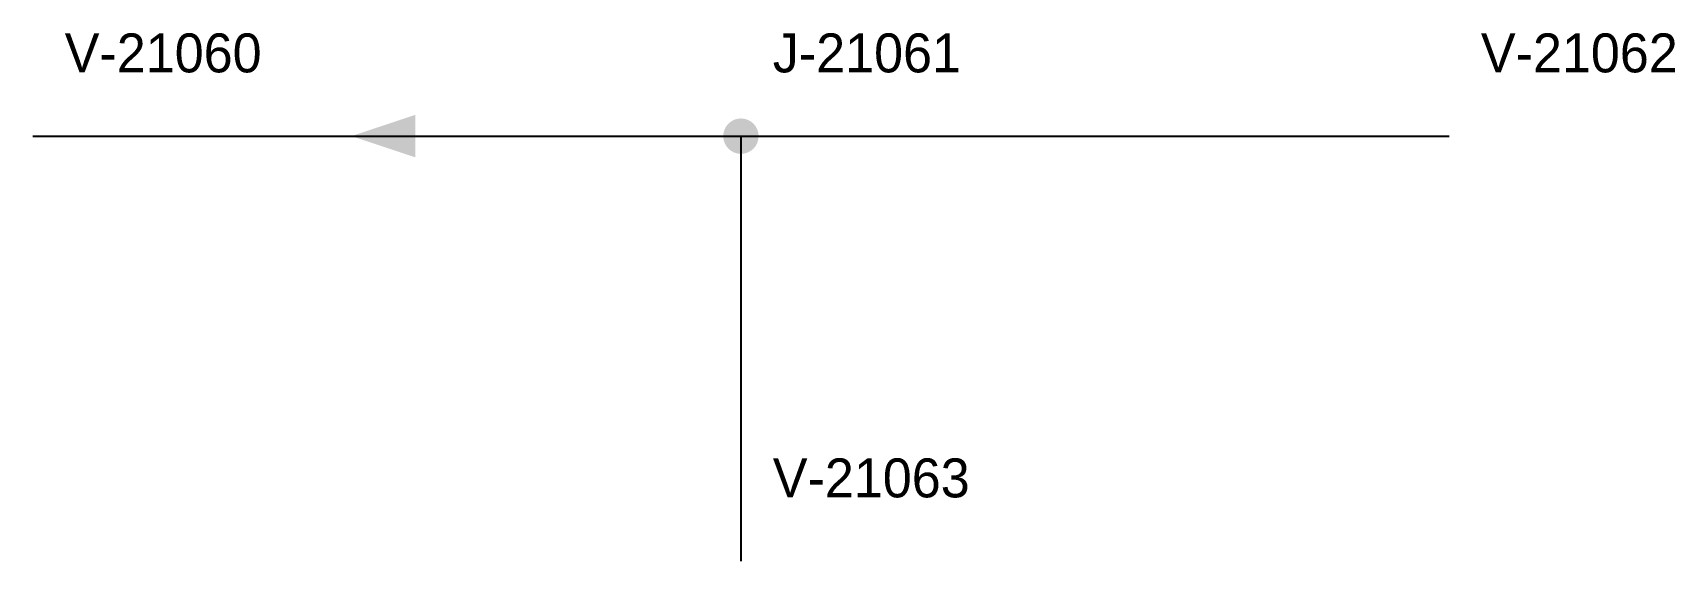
# Model space of a CAD drawing. Header units: metres. Extents: x 100 to 564, y 80 to 229.
import ezdxf

# ---------------------------------------------------------------- set-up
doc = ezdxf.new("R2010")
doc.units = ezdxf.units.M

msp = doc.modelspace()

# ---------------------------------------------------------------- hatches: boundary and pattern name
h = msp.add_hatch(color=7)
edge = h.paths.add_edge_path()
edge.add_arc((300, 200), 5, 0, 360)

# ---------------------------------------------------------------- linework, layer by layer
for p, q in [((100, 200), (300, 200)), ((300, 200), (500, 200)), ((300, 200), (300, 80))]:
    msp.add_line(p, q)
msp.add_solid([(190, 200), (208, 206), (208, 194)])

# ---------------------------------------------------------------- texts
for s, p in [('V-21060', (109, 218)), ('J-21061', (309, 218)), ('V-21062', (509, 218)), ('V-21063', (309, 98))]:
    msp.add_text(s, height=11).set_placement(p)

doc.saveas('drawing.dxf')
